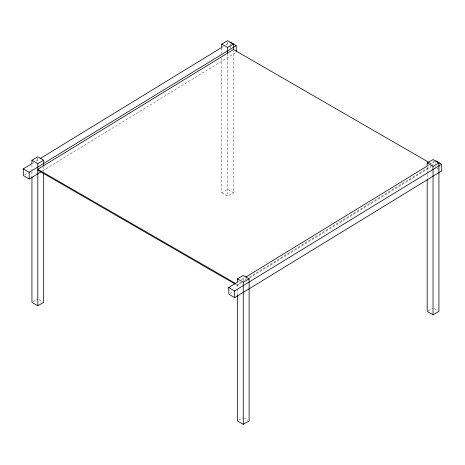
<?xml version="1.0" encoding="UTF-8"?>
<svg xmlns="http://www.w3.org/2000/svg" width="465" height="465" viewBox="0 0 465 465"><rect width="100%" height="100%" fill="white"/><g stroke="black" fill="none" stroke-linecap="round" stroke-linejoin="round"><path stroke-width="0.35" stroke-dasharray="2.33 1.74" d="M31.94 163.604L33.701 162.529M36.049 161.093L39.664 158.879M221.729 47.453L223.491 46.378M225.839 44.942L230.256 42.239M24.639 174.852L27.679 172.992M42.501 170.905L236.301 52.301M239.144 281.145L237.382 282.22L237.382 288.277M241.492 279.703L245.113 277.489M427.178 166.069L428.939 164.994M429.526 164.633L434.641 161.5M240.905 282.325L237.359 284.493L237.382 285.388L243.253 281.79M246.967 278.616L243.253 280.889L243.253 276.716M249.449 277.099L430.689 166.185M431.27 165.825L433.025 164.75L429.259 162.576M249.449 278L431.288 166.72M230.088 293.467L233.738 291.235M33.114 301.651L37.805 298.943M221.729 57.863L221.729 192.754L227.6 189.365L233.471 192.754L233.471 51.138M221.729 192.754L227.6 196.143L233.471 192.754M238.557 420.267L242.666 417.896M428.352 310.69L432.462 308.318M437.053 168.202L439.402 169.556M434.223 308.655L437.745 310.69M235.499 284.295L237.382 285.388M38.979 299.623L42.501 301.651M243.84 417.896L247.95 420.267M435.74 162.186L435.775 163.523M435.845 166.191L435.879 167.528M230.291 43.571L230.326 44.907M230.344 45.576L230.413 48.244M433.049 160.716L433.049 165.011M427.178 167.202L427.178 172.852M427.178 174.299L427.178 178.653M237.382 289.003L237.382 294.804M227.6 41.943L227.6 45.895M227.6 54.01L227.6 196.143M221.729 48.133L221.729 53.556M43.675 166.569L43.675 171.637M37.805 158.106L37.805 162.047M31.94 164.965L31.94 169.708M31.94 171.835L31.94 176.189"/><path stroke-width="0.7" d="M40.74 171.98L29.295 178.984L23.424 175.596L23.25 168.923L31.94 163.604L31.94 160.222L37.805 156.833L43.675 160.222L43.675 165.662M40.286 158.501L221.729 47.453L221.729 44.053L227.6 40.664L233.471 44.053L233.471 49.784M29.295 178.984L29.121 172.312L236.127 45.628L230.256 42.239M234.871 283.935L37.805 170.161L37.781 169.272L233.447 49.528L429.259 162.576M435.705 160.849L441.576 164.238L441.75 170.917L234.744 297.6L228.873 294.211L228.699 287.539L237.382 282.22L237.382 278.831L243.253 275.443L249.124 278.831L249.124 420.947L243.253 424.336L237.382 420.947L237.382 295.525M245.729 277.111L427.178 166.069L427.178 162.93L433.049 159.542L438.919 162.93L438.919 311.37L433.049 314.759L427.178 311.37L427.178 179.38M234.744 297.6L234.569 290.927L441.576 164.238M221.729 44.053L227.6 47.442L233.471 44.053M31.94 160.222L37.805 163.61L43.675 160.222M31.94 176.915L31.94 302.331L37.805 305.72L43.675 302.331L43.675 173.09M427.178 162.93L433.049 166.319L438.919 162.93M237.382 278.831L243.253 282.22L249.124 278.831M37.781 169.272L235.476 283.406M23.25 168.923L29.121 172.312M228.699 287.539L234.569 290.927M236.127 45.628L236.284 51.632M433.049 166.319L433.049 314.759M243.253 282.22L243.253 424.336M227.6 47.442L227.6 53.103M37.805 163.61L37.805 305.72"/></g></svg>
